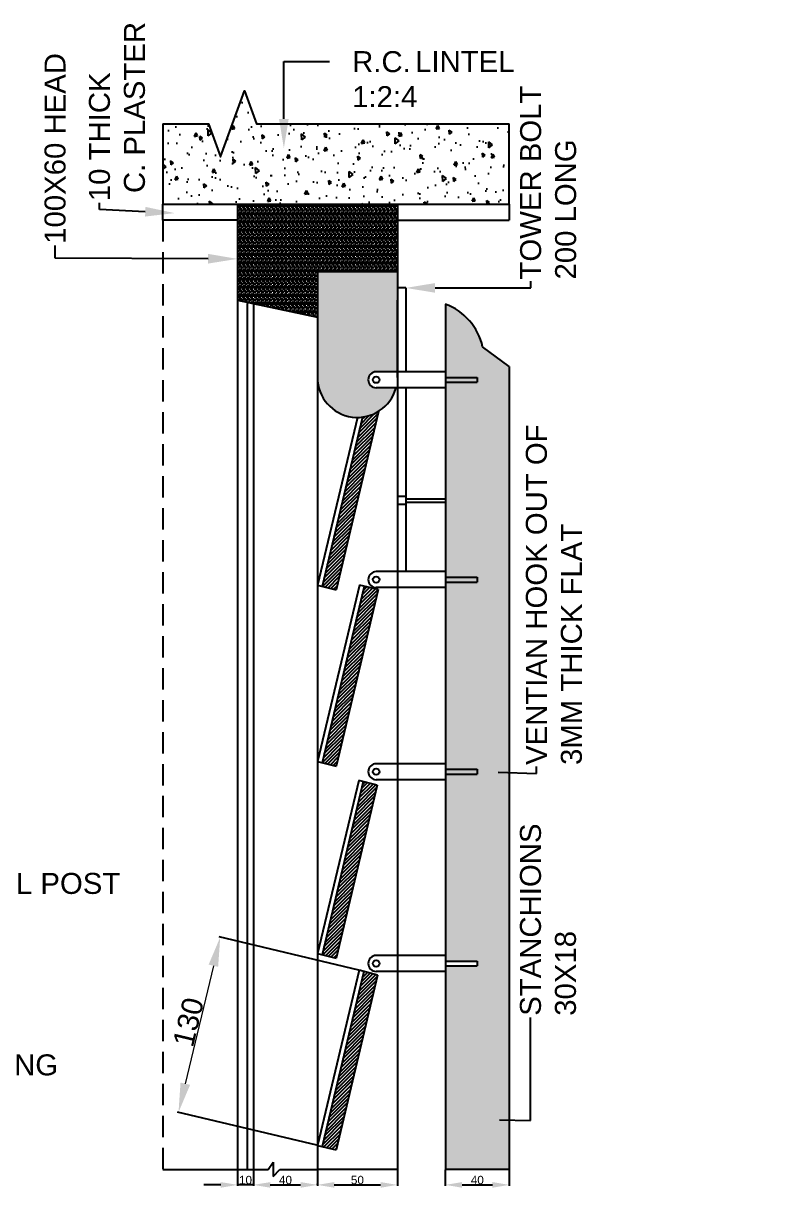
# Model space of a CAD drawing. Header units: millimetres. Extents: x 1452 to 4010, y 66 to 2595.
# Drawn here: x 3128 to 4010, y 1126 to 2513 of the extents above; entities that cross this region are included whole.
import ezdxf
from ezdxf import colors
from ezdxf.entities.mleader import LeaderData, LeaderLine
from ezdxf.math import Vec2, Vec3

# ---------------------------------------------------------------- set-up
doc = ezdxf.new("R2010")
doc.units = ezdxf.units.MM
doc.linetypes.add('DASHEDX2', pattern=[38.1, 25.4, -12.7])
doc.styles.get("Standard").update_dxf_attribs({"font": 'arial.ttf'})
doc.dimstyles.new('ISO-25', dxfattribs={"dimtxt": 2.5, "dimasz": 2.5, "dimexe": 1.25, "dimexo": 0.625, "dimtad": 1, "dimtxsty": 'Standard', "dimcen": 2.5, "dimadec": 0, "dimazin": 0, "dimtfac": 1, "dimtmove": 0, "dimatfit": 3, "dimfxl": 1, "dimarcsym": 0})
pattern_1 = [(90, (-140.739, -2e-12), (4.86, -3e-16), [8.1, -1.62]), (90, (-139.119, -1.62), (4.86, -3e-16), [4.86, -1.215, 2.43, -1.215]), (90, (-137.499, -4.05), (4.86, -3e-16), [8.1, -1.62])]

# ---------------------------------------------------------------- blocks, each defined once
blk = doc.blocks.new('*D20')
at = {"color": 0, "lineweight": -2, "transparency": 16777216}
for p, q in [((3527.3, 1385.2), (3361.2, 1424.8)), ((3477.6, 1176.6), (3311.5, 1216.2))]:
    blk.add_line(p, q, dxfattribs=at)
at = {"color": 0, "lineweight": 5, "transparency": 16777216}
blk.add_line((3354.3, 1390.4), (3320.8, 1250), dxfattribs=at)
at = {"color": 0, "transparency": 16777216}
for points in [[(3348.6, 1391.8), (3359.9, 1389.1), (3362.4, 1424.5)], [(3315.1, 1251.3), (3326.5, 1248.6), (3312.7, 1215.9)]]:
    blk.add_solid(points, dxfattribs=at)
at = {"layer": 'Defpoints', "color": 0, "transparency": 16777216}
for p in [(3527.9, 1385.1), (3312.7, 1215.9), (3478.2, 1176.5)]:
    blk.add_point(p, dxfattribs=at)
at = {"color": 0, "transparency": 16777216, "insert": (3324.5, 1323.3), "char_height": 25, "attachment_point": 5, "rotation": 76.6015}
blk.add_mtext('130', dxfattribs=at)
blk = doc.blocks.new('*D21')
at = {"color": 0, "lineweight": -2, "transparency": 16777216}
for p, q in [((3630.5, 1147.3), (3630.5, 1128.2)), ((3706.7, 1147.3), (3706.7, 1128.2)), ((3650.5, 1129.5), (3686.7, 1129.5))]:
    blk.add_line(p, q, dxfattribs=at)
at = {"color": 0, "transparency": 16777216}
for points in [[(3650.5, 1132.8), (3650.5, 1126.1), (3630.5, 1129.5)], [(3686.7, 1132.8), (3686.7, 1126.1), (3706.7, 1129.5)]]:
    blk.add_solid(points, dxfattribs=at)
at = {"layer": 'Defpoints', "color": 0, "transparency": 16777216}
for p in [(3630.5, 1147.9), (3706.7, 1147.9), (3706.7, 1129.5)]:
    blk.add_point(p, dxfattribs=at)
at = {"color": 0, "transparency": 16777216, "insert": (3668.6, 1135.2), "char_height": 10, "attachment_point": 5}
blk.add_mtext('40', dxfattribs=at)
blk = doc.blocks.new('*D22')
at = {"color": 0, "lineweight": -2, "transparency": 16777216}
for p, q in [((3478.2, 1147.3), (3478.2, 1128.2)), ((3573.4, 1147.3), (3573.4, 1128.2)), ((3498.2, 1129.5), (3553.4, 1129.5))]:
    blk.add_line(p, q, dxfattribs=at)
at = {"color": 0, "transparency": 16777216}
for points in [[(3498.2, 1132.8), (3498.2, 1126.1), (3478.2, 1129.5)], [(3553.4, 1132.8), (3553.4, 1126.1), (3573.4, 1129.5)]]:
    blk.add_solid(points, dxfattribs=at)
at = {"layer": 'Defpoints', "color": 0, "transparency": 16777216}
for p in [(3478.2, 1147.9), (3573.4, 1147.9), (3573.4, 1129.5)]:
    blk.add_point(p, dxfattribs=at)
at = {"color": 0, "transparency": 16777216, "insert": (3525.8, 1135.2), "char_height": 10, "attachment_point": 5}
blk.add_mtext('50', dxfattribs=at)
blk = doc.blocks.new('*D24')
at = {"color": 0, "lineweight": -2, "transparency": 16777216}
for p, q in [((3383, 1147.3), (3383, 1128.2)), ((3402, 1147.3), (3402, 1128.2)), ((3363, 1129.5), (3343, 1129.5)), ((3402, 1129.5), (3383, 1129.5)), ((3422, 1129.5), (3442, 1129.5))]:
    blk.add_line(p, q, dxfattribs=at)
at = {"color": 0, "transparency": 16777216}
for points in [[(3363, 1132.8), (3363, 1126.1), (3383, 1129.5)], [(3422, 1132.8), (3422, 1126.1), (3402, 1129.5)]]:
    blk.add_solid(points, dxfattribs=at)
at = {"layer": 'Defpoints', "color": 0, "transparency": 16777216}
for p in [(3383, 1147.9), (3402, 1147.9), (3383, 1129.5)]:
    blk.add_point(p, dxfattribs=at)
at = {"color": 0, "transparency": 16777216, "insert": (3392.5, 1135.2), "char_height": 10, "attachment_point": 5}
blk.add_mtext('10', dxfattribs=at)
blk = doc.blocks.new('*D25')
at = {"color": 0, "lineweight": -2, "transparency": 16777216}
for p, q in [((3402, 1130.1), (3402, 1130.7)), ((3422, 1129.5), (3458.2, 1129.5)), ((3478.2, 1130.1), (3478.2, 1130.7))]:
    blk.add_line(p, q, dxfattribs=at)
at = {"color": 0, "transparency": 16777216}
for points in [[(3422, 1132.8), (3422, 1126.1), (3402, 1129.5)], [(3458.2, 1132.8), (3458.2, 1126.1), (3478.2, 1129.5)]]:
    blk.add_solid(points, dxfattribs=at)
at = {"layer": 'Defpoints', "color": 0, "transparency": 16777216}
for p in [(3402, 1129.5), (3478.2, 1129.5), (3478.2, 1129.5)]:
    blk.add_point(p, dxfattribs=at)
at = {"color": 0, "transparency": 16777216, "insert": (3440.1, 1135.2), "char_height": 10, "attachment_point": 5}
blk.add_mtext('40', dxfattribs=at)

msp = doc.modelspace()

# ---------------------------------------------------------------- hatches: boundary and pattern name
at = {"true_color": 0x000000}
h = msp.add_hatch(dxfattribs=at)
h.set_pattern_fill('AR-CONC', color=18, scale=0.247571, angle=45)
h.set_pattern_definition([(95, (-5227.43, -2272.615), (34.6834, 29.10283), [4.71623, -51.87854]), (40, (-5227.43, -2272.615), (-39.61596, 27.27658), [3.77298, -41.50298]), (145.45144, (-5224.54, -2270.19), (-4.93256, 56.3794), [4.00818, -44.09]), (91.1842, (-5236.324, -2263.72), (54.8148, 40.095), [7.07435, -77.8178]), (141.63556, (-5231.756, -2260.38), (-1.75444, 84.87402), [6.01227, -66.13507]), (36.18415, (-5236.324, -2263.72), (-1.75444, 84.874), [5.65947, -62.2542]), (66, (-5229.654, -2261.5), (44.44397, 8.63903), [4.71623, -51.87854]), (11, (-5229.654, -2261.5), (-21.4248, 43.06282), [3.77298, -41.50283]), (116.45145, (-5225.95, -2260.78), (23.01918, 51.70186), [4.00818, -44.08993]), (82.5, (-5227.431, -2272.615), (-14.261453, 15.34283), [0, -40.999766, 0, -42.13166, 0, -41.66004]), (52.5, (-5227.43, -2272.615), (-5.840136, 29.234937), [0, -24.021335, 0, -40.05652, 0, -15.877977]), (12.5, (-5237.347, -2282.531), (24.739258, 22.733518), [0, -15.72077, 0, -49.0488, 0, -65.083984]), (2.5, (-5241.793, -2286.977), (21.48024, 30.38253), [0, -20.437, 0, -32.57343, 0, -46.21906])])
h.paths.add_polyline_path([(3706.706, 2297.386), (3706.706, 2392.807), (3405.64, 2392.807), (3391.357, 2432.049), (3362.791, 2353.565), (3348.508, 2392.807), (3293.877, 2392.807), (3293.877, 2297.386)])
at = {"true_color": 0x5f1112, "transparency": 33554585}
h = msp.add_hatch(dxfattribs=at)
h.set_pattern_fill('GOST_WOOD', color=248, scale=0.81)
h.set_pattern_definition(pattern_1)
h.paths.add_polyline_path([(3382.959, 2183.123), (3478.179, 2162.711), (3478.179, 2216.825), (3573.399, 2216.825), (3573.399, 2297.386), (3382.959, 2297.386)])
h = msp.add_hatch(dxfattribs=at)
h.set_pattern_fill('GOST_WOOD', color=248, scale=0.81)
h.set_pattern_definition(pattern_1)
h.paths.add_polyline_path([(3478.179, 2090.96, 0.87707756), (3571.779, 2078.648), (3548.164, 2078.648, -1), (3548.164, 2097.692), (3573.399, 2097.692), (3573.399, 2216.825), (3478.179, 2216.825)])
h.paths.add_polyline_path([(3630.531, 1852.999), (3668.618, 1852.999), (3668.618, 1847.286), (3630.531, 1847.286), (3630.531, 1624.367), (3668.618, 1624.367), (3668.618, 1618.653), (3630.531, 1618.653), (3630.531, 1395.973), (3668.618, 1395.973), (3668.618, 1390.26), (3630.531, 1390.26), (3630.531, 1147.931), (3706.706, 1147.931), (3706.706, 2103.897), (3674.933, 2127.425, 0.25519978), (3630.531, 2178.277), (3630.531, 2091.026), (3668.618, 2091.026), (3668.618, 2085.313), (3630.531, 2085.313)])
h = msp.add_hatch(dxfattribs=at)
h.set_pattern_fill('GOST_WOOD', color=248, scale=0.81)
h.set_pattern_definition(pattern_1)
h.paths.add_polyline_path([(3668.618, 2085.313), (3668.618, 2091.026), (3630.531, 2091.026), (3630.531, 2085.313)])
h.paths.add_polyline_path([(3668.618, 1852.999), (3630.531, 1852.999), (3630.531, 1850.121), (3630.531, 1847.286), (3668.618, 1847.286)])
h.paths.add_polyline_path([(3668.618, 1618.653), (3668.618, 1624.367), (3630.531, 1624.367), (3630.531, 1618.653)])
at = {"true_color": 0x000000}
h = msp.add_hatch(dxfattribs=at)
h.set_pattern_fill('ANSI31', color=18, scale=0.914109)
h.set_pattern_definition([(45, (-5227.431, -2272.6152), (-2.0522331, 2.0522331), [])])
h.paths.add_polyline_path([(3483.737, 1842.158), (3500.41, 1838.186), (3551.002, 2050.574, -0.10880512), (3531.705, 2043.719)])
h.paths.add_polyline_path([(3550.556, 1838.556), (3533.755, 1842.184), (3483.737, 1632.204), (3500.41, 1628.233)])
h.paths.add_polyline_path([(3549.474, 1605.572), (3532.855, 1609.771), (3483.737, 1403.572), (3500.41, 1399.601)])
h.paths.add_polyline_path([(3549.769, 1379.084), (3533.376, 1383.565), (3483.737, 1175.179), (3500.41, 1171.207)])

# ---------------------------------------------------------------- linework, layer by layer
for p, q in [((3293.877, 2392.807), (3293.877, 2297.386)), ((3706.706, 2297.386), (3706.706, 2392.807)), ((3293.877, 2297.386), (3706.706, 2297.386)), ((3293.877, 2278.342), (3293.877, 2297.386)), ((3382.959, 2297.386), (3382.959, 1147.931)), ((3382.959, 2297.386), (3573.399, 2297.386)), ((3573.399, 2297.386), (3573.399, 1147.931)), ((3573.399, 2297.386), (3573.399, 2183.123)), ((3706.706, 2297.386), (3706.706, 2278.342)), ((3382.959, 2278.342), (3293.877, 2278.342)), ((3573.399, 2278.342), (3706.706, 2278.342)), ((3573.399, 2216.825), (3478.179, 2216.825)), ((3478.179, 2216.825), (3478.179, 2090.96)), ((3583.399, 2197.539), (3573.399, 2197.539)), ((3583.399, 2197.539), (3583.399, 2097.692)), ((3382.959, 2183.123), (3478.179, 2162.711)), ((3394.386, 2179.04), (3394.386, 1147.931)), ((3402.003, 2179.04), (3402.003, 1147.931)), ((3478.179, 2183.123), (3478.179, 1147.931)), ((3573.399, 2090.96), (3573.399, 2183.123)), ((3630.531, 2178.277), (3630.531, 1147.931)), ((3706.706, 2103.897), (3674.933, 2127.425)), ((3630.531, 2097.692), (3548.164, 2097.692)), ((3706.706, 2103.897), (3706.706, 1147.931)), ((3630.531, 2091.026), (3668.618, 2091.026)), ((3630.531, 2085.313), (3668.618, 2085.313)), ((3668.618, 2091.026), (3668.618, 2085.313)), ((3630.531, 2078.648), (3548.164, 2078.648)), ((3583.399, 2078.648), (3583.399, 1859.664)), ((3630.531, 2078.648), (3630.531, 1850.121)), ((3525.789, 2043.35), (3478.179, 1843.482)), ((3531.705, 2043.719), (3483.737, 1842.158)), ((3551.002, 2050.574), (3500.41, 1838.186)), ((3573.399, 1949.459), (3583.399, 1949.459)), ((3583.399, 1949.459), (3583.399, 1939.459)), ((3583.399, 1946.459), (3630.531, 1946.459)), ((3583.399, 1942.459), (3630.531, 1942.459)), ((3583.399, 1939.459), (3573.399, 1939.459)), ((3630.531, 1859.664), (3548.164, 1859.664)), ((3583.399, 1859.664), (3573.399, 1859.664)), ((3630.531, 1852.999), (3668.618, 1852.999)), ((3630.531, 1847.286), (3668.618, 1847.286)), ((3668.618, 1852.999), (3668.618, 1847.286)), ((3706.706, 1850.121), (3706.706, 1621.593)), ((3478.179, 1843.482), (3500.41, 1838.186)), ((3528.17, 1843.39), (3478.179, 1633.528)), ((3533.755, 1842.184), (3483.737, 1632.204)), ((3550.556, 1838.556), (3500.41, 1628.233)), ((3550.513, 1838.566), (3528.17, 1843.39)), ((3630.531, 1840.62), (3548.164, 1840.62)), ((3478.179, 1633.528), (3500.41, 1628.233)), ((3630.531, 1631.032), (3548.164, 1631.032)), ((3630.531, 1624.367), (3668.618, 1624.367)), ((3668.618, 1624.367), (3668.618, 1618.653)), ((3527.313, 1611.163), (3478.179, 1404.896)), ((3532.853, 1609.765), (3483.737, 1403.572)), ((3549.474, 1605.572), (3527.315, 1611.171)), ((3630.531, 1611.988), (3548.164, 1611.988)), ((3630.531, 1621.593), (3630.531, 1393.066)), ((3630.531, 1618.653), (3668.618, 1618.653)), ((3549.474, 1605.572), (3500.41, 1399.601)), ((3478.179, 1404.896), (3500.41, 1399.601)), ((3630.531, 1402.639), (3548.164, 1402.639)), ((3630.531, 1395.973), (3668.618, 1395.973)), ((3630.531, 1390.26), (3668.618, 1390.26)), ((3668.618, 1395.973), (3668.618, 1390.26)), ((3527.862, 1385.072), (3478.179, 1176.503)), ((3533.376, 1383.565), (3483.737, 1175.179)), ((3549.769, 1379.084), (3500.41, 1171.207)), ((3549.918, 1379.044), (3527.862, 1385.072)), ((3630.531, 1383.595), (3548.164, 1383.595)), ((3478.179, 1176.503), (3500.41, 1171.207)), ((3419.372, 1147.931), (3425.337, 1156.38)), ((3425.337, 1156.38), (3425.337, 1147.931)), ((3293.877, 1147.931), (3382.959, 1147.931)), ((3382.959, 1147.931), (3402.003, 1147.931)), ((3402.003, 1147.931), (3419.372, 1147.931)), ((3425.337, 1147.931), (3425.337, 1139.452)), ((3425.337, 1139.452), (3433.276, 1147.931)), ((3433.276, 1147.931), (3478.179, 1147.931)), ((3573.399, 1147.931), (3478.179, 1147.931)), ((3706.706, 1147.931), (3630.531, 1147.931))]:
    msp.add_line(p, q)
at = {"linetype": 'DASHEDX2'}
msp.add_line((3293.877, 2278.342), (3293.877, 1147.931), dxfattribs=at)
at = {"linetype": 'Continuous'}
msp.add_lwpolyline([(3293.877, 2392.807), (3348.508, 2392.807), (3362.791, 2353.565), (3391.357, 2432.049), (3405.64, 2392.807), (3706.706, 2392.807)], dxfattribs=at)
for centre in [(3548.164, 2088.17), (3548.164, 1850.142), (3548.164, 1621.51), (3548.164, 1393.117)]:
    msp.add_circle(centre, 3.811)
for centre, radius, start, end in [((3606.16, 2112.186), 70.441, 12.493814, 69.75901), ((3548.164, 2088.17), 9.522, 90, 270), ((3525.789, 2090.96), 47.61, 180, 345.013096), ((3548.164, 1850.142), 9.522, 90, 270), ((3548.164, 1621.51), 9.522, 90, 270), ((3548.164, 1393.117), 9.522, 90, 270)]:
    msp.add_arc(centre, radius, start, end)

# ---------------------------------------------------------------- dimensions: what is measured, and where the dimension line sits
dim = msp.add_aligned_dim(p1=(3527.862, 1385.072), p2=(3478.179, 1176.503), distance=-170.126, text='130', dimstyle='ISO-25', override={"dimtxt": 25, "dimasz": 35, "dimlwd": 5})
dim.commit()
dim.dimension.update_dxf_attribs({"geometry": '*D20', "text_midpoint": (3324.492, 1323.314)})
for base, p1, p2, text, override, picture, middle in [((3382.959, 1129.454), (3402.003, 1147.931), (3382.959, 1147.931), '10', {"dimtxt": 10, "dimasz": 20, "dimtmove": 1}, '*D24', (3392.481, 1135.184)), ((3478.179, 1129.454), (3402.003, 1129.454), (3478.179, 1129.454), '40', {"dimtxt": 10, "dimasz": 20}, '*D25', (3440.091, 1135.184)), ((3573.399, 1129.454), (3478.179, 1147.931), (3573.399, 1147.931), '50', {"dimtxt": 10, "dimasz": 20}, '*D22', (3525.789, 1135.184)), ((3706.706, 1129.454), (3630.531, 1147.931), (3706.706, 1147.931), '40', {"dimtxt": 10, "dimasz": 20}, '*D21', (3668.618, 1135.184))]:
    dim = msp.add_linear_dim(base=base, p1=p1, p2=p2, text=text, dimstyle='ISO-25', override=override)
    dim.commit()
    dim.dimension.update_dxf_attribs({"geometry": picture, "text_midpoint": middle})

# ---------------------------------------------------------------- leaders
ml = msp.add_multileader_mtext('Standard')
ml.set_content('10 THICK ^J C. PLASTER', color=256)
ml.set_leader_properties()
ml.build(insert=Vec2(0, 0))
ml.multileader.update_dxf_attribs({"arrow_head_size": 35})
ctx = ml.context
ctx.base_point, ctx.char_height, ctx.arrow_head_size, ctx.plane_origin, ctx.plane_x_axis, ctx.plane_y_axis = Vec3(3218.699, 2298.787), 25, 35, Vec3(3308.097, 2286.614), Vec3(0, 1), Vec3(-1, 0)
notes = []
notes.append((ctx, [(1, (1, 1, 0), (3218.699, 2290.787), (0, 1), 8, [(0, [(3308.097, 2286.614)], 0, [])])]))
ctx.mtext.insert, ctx.mtext.text_direction, ctx.mtext.rotation, ctx.mtext.flow_direction = Vec3(3205.986, 2300.787), Vec3(0, 1), 1.57079633, 5
ml = msp.add_multileader_mtext('Standard')
ml.set_content('100X60 HEAD', color=256)
ml.set_leader_properties()
ml.build(insert=Vec2(0, 0))
ml.multileader.update_dxf_attribs({"arrow_head_size": 35})
ctx = ml.context
ctx.base_point, ctx.char_height, ctx.arrow_head_size, ctx.plane_origin, ctx.plane_x_axis, ctx.plane_y_axis = Vec3(3165.814, 2248.07), 25, 35, Vec3(3382.959, 2232.114), Vec3(0, 1), Vec3(-1, 0)
notes.append((ctx, [(1, (1, 1, 0), (3165.814, 2233.061), (0, 1), 15.01, [(0, [(3382.959, 2232.114)], 0, [])])]))
ctx.mtext.insert, ctx.mtext.text_direction, ctx.mtext.rotation, ctx.mtext.flow_direction = Vec3(3153.101, 2250.07), Vec3(0, 1), 1.57079633, 5
ml = msp.add_multileader_mtext('Standard')
ml.set_content('\\pxi-3,l4,t4;R.C.^ILINTEL^J1:2:4', color=256)
ml.set_leader_properties()
ml.build(insert=Vec2(0, 0))
ml.multileader.update_dxf_attribs({"arrow_head_size": 35})
ctx = ml.context
ctx.base_point, ctx.char_height, ctx.arrow_head_size, ctx.plane_origin = Vec3(3492.568, 2466.96), 25, 35, Vec3(3438.202, 2363.819)
notes.append((ctx, [(0, (1, 1, 0), (3438.202, 2466.96), (1, 0), 54.366, [(0, [(3438.202, 2363.819)], 0, [])])]))
ctx.mtext.insert, ctx.mtext.flow_direction = Vec3(3494.568, 2479.46), 5
ml = msp.add_multileader_mtext('Standard')
ml.set_content('TOWER BOLT ^J200 LONG', color=256)
ml.set_leader_properties()
ml.build(insert=Vec2(0, 0))
ml.multileader.update_dxf_attribs({"arrow_head_size": 35})
ctx = ml.context
ctx.base_point, ctx.char_height, ctx.arrow_head_size, ctx.plane_origin, ctx.plane_x_axis, ctx.plane_y_axis = Vec3(3732.325, 2205.539), 25, 35, Vec3(3583.399, 2197.539), Vec3(0, 1), Vec3(-1, 0)
notes.append((ctx, [(0, (1, 1, 0), (3732.325, 2197.539), (0, 1), 8, [(0, [(3583.399, 2197.539)], 0, [])])]))
ctx.mtext.insert, ctx.mtext.text_direction, ctx.mtext.rotation, ctx.mtext.flow_direction = Vec3(3719.612, 2207.539), Vec3(0, 1), 1.57079633, 5
ml = msp.add_multileader_mtext('Standard')
ml.set_content('VENTIAN HOOK OUT OF ^J3MM THICK FLAT', color=256)
ml.set_leader_properties()
ml.build(insert=Vec2(0, 0))
ml.multileader.update_dxf_attribs({"arrow_head_size": 25})
ctx = ml.context
ctx.base_point, ctx.char_height, ctx.arrow_head_size, ctx.plane_origin, ctx.plane_x_axis, ctx.plane_y_axis = Vec3(3739.194, 1627.51), 25, 25, Vec3(3668.618, 1621.51), Vec3(0, 1), Vec3(-1, 0)
notes.append((ctx, [(0, (1, 1, 0), (3739.194, 1619.51), (0, 1), 8, [(0, [(3668.618, 1621.51)], 0, [])])]))
ctx.mtext.insert, ctx.mtext.text_direction, ctx.mtext.rotation, ctx.mtext.flow_direction = Vec3(3726.472, 1629.51), Vec3(0, 1), 1.57079633, 5
ml = msp.add_multileader_mtext('Standard')
ml.set_content('STANCHIONS^J30X18', color=256)
ml.set_leader_properties()
ml.build(insert=Vec2(0, 0))
ml.multileader.update_dxf_attribs({"arrow_head_size": 35})
ctx = ml.context
ctx.base_point, ctx.char_height, ctx.arrow_head_size, ctx.plane_origin, ctx.plane_x_axis, ctx.plane_y_axis = Vec3(3732.15, 1328.839), 25, 35, Vec3(3660.074, 1266.608), Vec3(0, 1), Vec3(-1, 0)
notes.append((ctx, [(0, (1, 1, 0), (3732.15, 1206.11), (0, 1), 122.729, [(0, [(3660.074, 1207.372)], 0, [])])]))
ctx.mtext.insert, ctx.mtext.text_direction, ctx.mtext.rotation, ctx.mtext.flow_direction = Vec3(3719.428, 1330.839), Vec3(0, 1), 1.57079633, 5
ml = msp.add_multileader_mtext('Standard')
ml.set_content('100X60^JVERTICAL POST', color=256)
ml.set_leader_properties()
ml.build(insert=Vec2(0, 0))
ml.multileader.update_dxf_attribs({"arrow_head_size": 35})
ctx = ml.context
ctx.base_point, ctx.char_height, ctx.arrow_head_size, ctx.plane_origin = Vec3(2965.724, 1529.926), 25, 35, Vec3(2795.397, 1529.926)
notes.append((ctx, [(0, (1, 1, 0), (2957.724, 1529.926), (1, 0), 8, [(0, [(2795.397, 1529.926)], 0, [])])]))
ctx.mtext.insert, ctx.mtext.flow_direction = Vec3(2967.724, 1542.639), 5
ml = msp.add_multileader_mtext('Standard')
ml.set_content('CHAMFERING^J10MM', color=256)
ml.set_leader_properties()
ml.build(insert=Vec2(0, 0))
ml.multileader.update_dxf_attribs({"arrow_head_size": 35})
ctx = ml.context
ctx.base_point, ctx.char_height, ctx.arrow_head_size, ctx.plane_origin = Vec3(2932.515, 1272.17), 25, 35, Vec3(2769.774, 1272.17)
notes.append((ctx, [(0, (1, 1, 0), (2924.515, 1272.17), (1, 0), 8, [(0, [(2769.774, 1272.17)], 0, [])])]))
ctx.mtext.insert, ctx.mtext.flow_direction = Vec3(2934.515, 1284.883), 5
for ctx, leaders in notes:
    for number, flags, end, landing, length, lines in leaders:
        leader = LeaderData()
        leader.index, (leader.has_last_leader_line, leader.has_dogleg_vector, leader.attachment_direction) = number, flags
        leader.last_leader_point, leader.dogleg_vector, leader.dogleg_length = Vec3(end), Vec3(landing), length
        for number, points, colour, breaks in lines:
            line = LeaderLine()
            line.index, line.vertices, line.color, line.breaks = number, Vec3.list(points), colors.encode_raw_color(colour), breaks
            leader.lines.append(line)
        ctx.leaders.append(leader)

doc.saveas('drawing.dxf')
